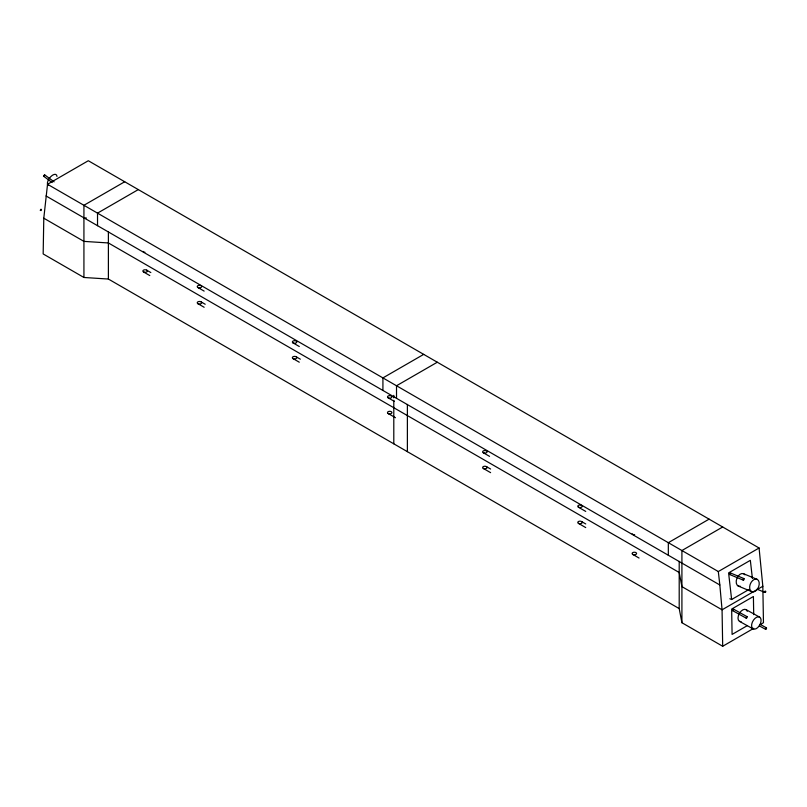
<?xml version="1.0" encoding="UTF-8"?>
<svg xmlns="http://www.w3.org/2000/svg" width="807" height="807" viewBox="0 0 807 807"><rect width="100%" height="100%" fill="white"/><g stroke="black" fill="none" stroke-linecap="round" stroke-linejoin="round"><path stroke-width="1.21" d="M760.244 624.578L763.462 622.722L762.837 586.265L759.084 548.003L88.306 160.734L47.532 184.278L43.79 218.203L43.164 253.943L83.928 277.477L108.39 279.051L679.201 608.599L681.915 622.722L722.689 646.266L753.799 628.3M730.739 573.727L730.456 572.97L743.973 578.579L744.094 579.638L743.338 580.172L729.77 574.554L729.649 573.495L730.506 573M733.634 609.729L733.513 609.144L747.05 616.649L747.03 617.728L746.203 618.152L732.615 610.627L732.645 609.537L733.553 609.184M44.466 175.502L44.526 174.756L54.099 181.847M730.547 574.211L729.77 574.554M44.264 175.795L43.507 176.158L52.152 182.553M733.22 610.455L732.665 610.647M124.702 181.757L83.928 205.291L83.928 277.477M138.29 189.595L97.526 213.139L97.526 225.688M423.695 354.374L382.922 377.908L382.922 390.467M437.283 362.222L396.519 385.756L396.519 398.315M709.101 519.143L668.327 542.687L668.327 555.246M722.689 526.991L681.915 550.535L681.915 622.722M47.532 184.278L718.311 571.548L759.084 548.003M729.831 598.764L731.626 599.51L749.017 589.463M762.837 586.265L722.063 609.81L681.915 586.628L679.201 572.506L108.39 242.957L83.928 241.384L43.79 218.203M747.312 625.637L732.09 634.423L731.656 609.073L753.405 596.514L753.708 614.631M83.928 217.85L86.379 218.001M765.661 629.379L766.519 628.774L766.418 627.826L765.561 628.431L765.661 629.379L759.347 625.879M743.973 578.579L743.106 579.073L743.227 580.132M743.872 573.868L757.329 579.446A6.728 4.388 -67.5 0 1 756.31 590.421A6.728 4.388 -67.5 0 1 749.673 586.649A6.728 4.388 -67.5 0 1 757.329 579.446M757.057 589.181L764.905 592.439C767.447 591.692 764.037 589.735 764.905 592.439M738.082 585.983L751.539 591.561M44.556 174.796L43.548 176.168M747.05 616.649L746.233 617.073L746.203 618.152M746.041 609.608L759.629 617.143A6.728 3.964 -61 0 1 757.662 627.644A6.728 3.964 -61 0 1 751.721 624.225A6.728 3.964 -61 0 1 759.629 617.143M760.194 624.376L766.509 627.876M739.454 621.34L753.042 628.865M46.019 195.95L719.834 584.984L722.063 609.81L722.689 646.266M197.886 287.484L204.151 291.105M578.417 507.189L585.731 511.416M293.012 342.884L299.286 346.506M388.147 397.811L394.421 401.432M483.282 452.737L489.556 456.358M146.662 270.143L150.838 272.554M201.024 301.838L205.2 304.249M296.159 356.765L300.335 359.176M486.419 466.617L490.606 469.028M581.554 521.534L585.741 523.955M143.515 271.949L149.789 275.57M632.779 554.419L639.053 558.041M197.886 303.654L204.151 307.275M293.012 358.58L299.286 362.202M388.147 413.497L395.47 417.723M483.282 468.423L490.606 472.65M578.417 523.35L585.731 527.576M752.406 578.488L750.339 560.34L728.59 572.899L731.626 599.51M718.311 571.548L719.834 584.984M679.201 561.349L679.201 608.599M407.384 404.428L407.384 451.668M393.796 395.339L393.796 397.821M393.796 400.292L393.796 443.82M108.39 231.801L108.39 279.051M48.067 185.378A6.728 3.309 -53.5 0 1 50.791 176.622A6.728 3.309 -53.5 0 1 56.984 176.44M740.312 586.275A6.728 4.388 -67.5 0 1 736.882 578.367A6.728 4.388 -67.5 0 1 744.901 574.816M741.088 621.642A6.728 3.964 -61 0 1 739.484 613.209A6.728 3.964 -61 0 1 747.292 611.303M634.665 534.698A2.219 1.281 0 0 1 632.214 533.79M144.927 252.238A2.219 1.281 0 0 1 143.01 251.401M40.35 210.274C41.823 211.827 41.591 207.207 40.35 210.274M633.102 554.58A2.219 1.281 0 0 0 636.562 553.612A2.219 1.281 0 0 0 633.374 552.361A2.219 1.281 0 0 0 633.102 554.58M578.74 523.501A2.219 1.281 0 0 0 582.2 522.533A2.219 1.281 0 0 0 579.012 521.292A2.219 1.281 0 0 0 578.74 523.501M483.746 468.625A2.219 1.281 0 0 0 487.075 467.515A2.219 1.281 0 0 0 483.746 466.406A2.219 1.281 0 0 0 483.746 468.625M388.611 413.709A2.219 1.281 0 0 0 391.94 412.599A2.219 1.281 0 0 0 388.611 411.479A2.219 1.281 0 0 0 388.611 413.709M293.345 358.732A2.219 1.281 0 0 0 296.805 357.763A2.219 1.281 0 0 0 293.617 356.512A2.219 1.281 0 0 0 293.345 358.732M198.209 303.805A2.219 1.281 0 0 0 201.669 302.837A2.219 1.281 0 0 0 198.482 301.596A2.219 1.281 0 0 0 198.209 303.805M143.848 272.11A2.219 1.281 0 0 0 147.308 271.132A2.219 1.281 0 0 0 144.12 269.891A2.219 1.281 0 0 0 143.848 272.11M578.74 507.341A2.219 1.281 0 0 0 582.2 506.372A2.219 1.281 0 0 0 579.012 505.132A2.219 1.281 0 0 0 578.74 507.341M483.746 452.939A2.219 1.281 0 0 0 487.075 451.829A2.219 1.281 0 0 0 483.746 450.72A2.219 1.281 0 0 0 483.746 452.939M388.48 397.962A2.219 1.281 0 0 0 391.93 396.994A2.219 1.281 0 0 0 388.752 395.753A2.219 1.281 0 0 0 388.48 397.962M293.345 343.036A2.219 1.281 0 0 0 296.805 342.067A2.219 1.281 0 0 0 293.617 340.826A2.219 1.281 0 0 0 293.345 343.036M198.34 287.685A2.219 1.281 0 0 0 201.669 286.576A2.219 1.281 0 0 0 198.34 285.466A2.219 1.281 0 0 0 198.34 287.685"/></g></svg>
